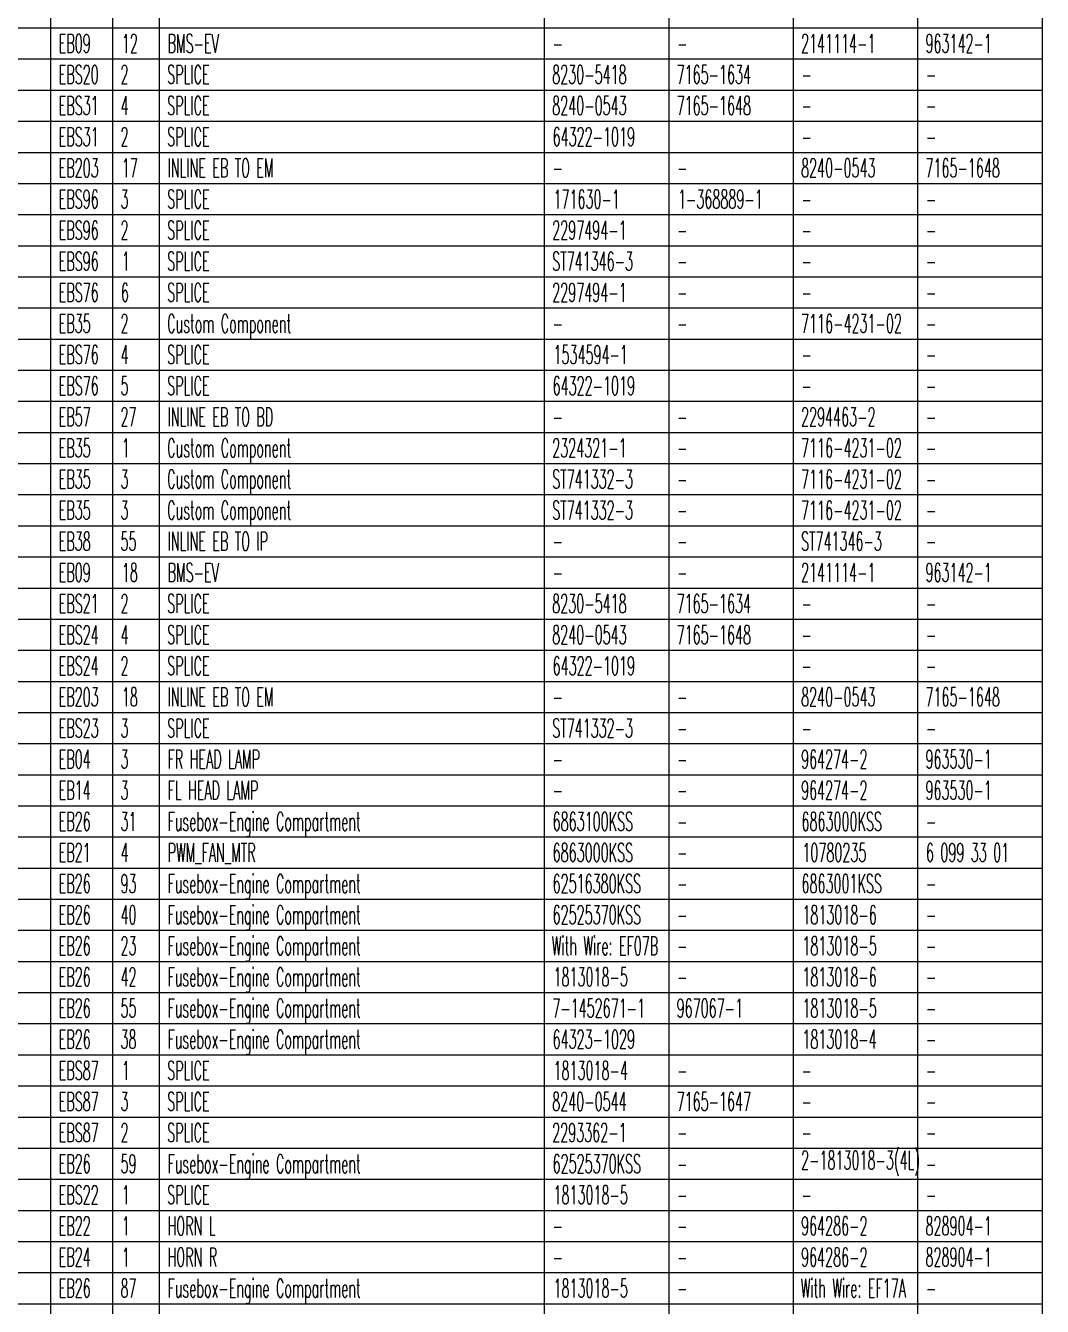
# Model space of a CAD drawing. Header units: inches. Extents: x 47316 to 59086, y 3141 to 11743.
# Drawn here: x 56353.2 to 56516.7, y 9877.5 to 10083.3 of the extents above; entities that cross this region are included whole.
import ezdxf

# ---------------------------------------------------------------- set-up
doc = ezdxf.new("R2010")
doc.units = ezdxf.units.IN
doc.header["$MEASUREMENT"] = 0
doc.styles.get("Standard").update_dxf_attribs({"font": ''})
doc.styles.get('Standard').set_extended_font_data('SimSun')

msp = doc.modelspace()

# ---------------------------------------------------------------- linework, layer by layer
at = {"color": 0, "linetype": 'Continuous', "lineweight": 15}
for p, q in [((56357.26, 9727.95), (56357.26, 10232.95)), ((56367.26, 9727.95), (56367.26, 10232.95)), ((56374.76, 9727.95), (56374.76, 10232.95)), ((56436.65, 9727.95), (56436.65, 10232.95)), ((56456.65, 9727.95), (56456.65, 10232.95)), ((56476.65, 9727.95), (56476.65, 10232.95)), ((56496.65, 9727.95), (56496.65, 10232.95)), ((56516.65, 9727.95), (56516.65, 10232.95)), ((56189.8, 10082.95), (56516.65, 10082.95)), ((56189.8, 10077.95), (56516.65, 10077.95)), ((56189.8, 10072.95), (56516.65, 10072.95)), ((56189.8, 10067.95), (56516.65, 10067.95)), ((56189.8, 10062.95), (56516.65, 10062.95)), ((56189.8, 10057.95), (56516.65, 10057.95)), ((56189.8, 10052.95), (56516.65, 10052.95)), ((56189.8, 10047.95), (56516.65, 10047.95)), ((56189.8, 10042.95), (56516.65, 10042.95)), ((56189.8, 10037.95), (56516.65, 10037.95)), ((56189.8, 10032.95), (56516.65, 10032.95)), ((56189.8, 10027.95), (56516.65, 10027.95)), ((56189.8, 10022.95), (56516.65, 10022.95)), ((56189.8, 10017.95), (56516.65, 10017.95)), ((56189.8, 10012.95), (56516.65, 10012.95)), ((56189.8, 10007.95), (56516.65, 10007.95)), ((56189.8, 10002.95), (56516.65, 10002.95)), ((56189.8, 9997.95), (56516.65, 9997.95)), ((56189.8, 9992.95), (56516.65, 9992.95)), ((56189.8, 9987.95), (56516.65, 9987.95)), ((56189.8, 9982.95), (56516.65, 9982.95)), ((56189.8, 9977.95), (56516.65, 9977.95)), ((56189.8, 9972.95), (56516.65, 9972.95)), ((56189.8, 9967.95), (56516.65, 9967.95)), ((56189.8, 9962.95), (56516.65, 9962.95)), ((56189.8, 9957.95), (56516.65, 9957.95)), ((56189.8, 9952.95), (56516.65, 9952.95)), ((56189.8, 9947.95), (56516.65, 9947.95)), ((56189.8, 9942.95), (56516.65, 9942.95)), ((56189.8, 9937.95), (56516.65, 9937.95)), ((56189.8, 9932.95), (56516.65, 9932.95)), ((56189.8, 9927.95), (56516.65, 9927.95)), ((56189.8, 9922.95), (56516.65, 9922.95)), ((56189.8, 9917.95), (56516.65, 9917.95)), ((56189.8, 9912.95), (56516.65, 9912.95)), ((56189.8, 9907.95), (56516.65, 9907.95)), ((56189.8, 9902.95), (56516.65, 9902.95)), ((56189.8, 9897.95), (56516.65, 9897.95)), ((56189.8, 9892.95), (56516.65, 9892.95)), ((56189.8, 9887.95), (56516.65, 9887.95)), ((56189.8, 9882.95), (56516.65, 9882.95)), ((56189.8, 9877.95), (56516.65, 9877.95))]:
    msp.add_line(p, q, dxfattribs=at)

# ---------------------------------------------------------------- texts
at = {"color": 7, "linetype": 'Continuous', "lineweight": 15, "char_height": 3, "attachment_point": 1}
for s, insert, width in [('\\Fromans.shx;\\W0.5000000000;\\T1.0000000000;\\o\\lEB09', (56358.55, 10081.95), 5.7143), ('\\Fromans.shx;\\W0.5000000000;\\T1.0000000000;\\o\\l12', (56368.69, 10081.95), 2.8571), ('\\Fromans.shx;\\W0.5000000000;\\T1.0000000000;\\o\\lBMS-EV', (56376.05, 10081.95), 9.1429), ('\\Fromans.shx;\\W0.5000000000;\\T1.0000000000;\\o\\l2141114-1', (56477.87, 10081.95), 13.2857), ('\\Fromans.shx;\\W0.5000000000;\\T1.0000000000;\\o\\l963142-1', (56497.87, 10081.95), 11.8571), ('\\Fromans.shx;\\W0.5000000000;\\T1.0000000000;\\o\\l-', (56437.94, 10081.95), 1.8571), ('\\Fromans.shx;\\W0.5000000000;\\T1.0000000000;\\o\\l-', (56457.94, 10081.95), 1.8571), ('\\Fromans.shx;\\W0.5000000000;\\T1.0000000000;\\o\\lEBS20', (56358.55, 10076.95), 7.1429), ('\\Fromans.shx;\\W0.5000000000;\\T1.0000000000;\\o\\l2', (56368.48, 10076.95), 1.4286), ('\\Fromans.shx;\\W0.5000000000;\\T1.0000000000;\\o\\lSPLICE', (56375.98, 10076.95), 7.5714), ('\\Fromans.shx;\\W0.5000000000;\\T1.0000000000;\\o\\l8230-5418', (56437.87, 10076.95), 13.2857), ('\\Fromans.shx;\\W0.5000000000;\\T1.0000000000;\\o\\l7165-1634', (56457.87, 10076.95), 13.2857), ('\\Fromans.shx;\\W0.5000000000;\\T1.0000000000;\\o\\l-', (56477.94, 10076.95), 1.8571), ('\\Fromans.shx;\\W0.5000000000;\\T1.0000000000;\\o\\l-', (56497.94, 10076.95), 1.8571), ('\\Fromans.shx;\\W0.5000000000;\\T1.0000000000;\\o\\lEBS31', (56358.55, 10071.95), 7.1429), ('\\Fromans.shx;\\W0.5000000000;\\T1.0000000000;\\o\\l4', (56368.48, 10071.95), 1.4286), ('\\Fromans.shx;\\W0.5000000000;\\T1.0000000000;\\o\\lSPLICE', (56375.98, 10071.95), 7.5714), ('\\Fromans.shx;\\W0.5000000000;\\T1.0000000000;\\o\\l8240-0543', (56437.87, 10071.95), 13.2857), ('\\Fromans.shx;\\W0.5000000000;\\T1.0000000000;\\o\\l7165-1648', (56457.87, 10071.95), 13.2857), ('\\Fromans.shx;\\W0.5000000000;\\T1.0000000000;\\o\\l-', (56477.94, 10071.95), 1.8571), ('\\Fromans.shx;\\W0.5000000000;\\T1.0000000000;\\o\\l-', (56497.94, 10071.95), 1.8571), ('\\Fromans.shx;\\W0.5000000000;\\T1.0000000000;\\o\\lEBS31', (56358.55, 10066.95), 7.1429), ('\\Fromans.shx;\\W0.5000000000;\\T1.0000000000;\\o\\l2', (56368.48, 10066.95), 1.4286), ('\\Fromans.shx;\\W0.5000000000;\\T1.0000000000;\\o\\lSPLICE', (56375.98, 10066.95), 7.5714), ('\\Fromans.shx;\\W0.5000000000;\\T1.0000000000;\\o\\l64322-1019', (56437.94, 10066.95), 14.7143), ('\\Fromans.shx;\\W0.5000000000;\\T1.0000000000;\\o\\l-', (56477.94, 10066.95), 1.8571), ('\\Fromans.shx;\\W0.5000000000;\\T1.0000000000;\\o\\l-', (56497.94, 10066.95), 1.8571), ('\\Fromans.shx;\\W0.5000000000;\\T1.0000000000;\\o\\lEB203', (56358.55, 10061.95), 7.1429), ('\\Fromans.shx;\\W0.5000000000;\\T1.0000000000;\\o\\l17', (56368.69, 10061.95), 2.8571), ('\\Fromans.shx;\\W0.5000000000;\\T1.0000000000;\\o\\lINLINE EB TO EM', (56376.05, 10061.95), 20), ('\\Fromans.shx;\\W0.5000000000;\\T1.0000000000;\\o\\l8240-0543', (56477.87, 10061.95), 13.2857), ('\\Fromans.shx;\\W0.5000000000;\\T1.0000000000;\\o\\l7165-1648', (56497.87, 10061.95), 13.2857), ('\\Fromans.shx;\\W0.5000000000;\\T1.0000000000;\\o\\l-', (56437.94, 10061.95), 1.8571), ('\\Fromans.shx;\\W0.5000000000;\\T1.0000000000;\\o\\l-', (56457.94, 10061.95), 1.8571), ('\\Fromans.shx;\\W0.5000000000;\\T1.0000000000;\\o\\lEBS96', (56358.55, 10056.95), 7.1429), ('\\Fromans.shx;\\W0.5000000000;\\T1.0000000000;\\o\\l3', (56368.48, 10056.95), 1.4286), ('\\Fromans.shx;\\W0.5000000000;\\T1.0000000000;\\o\\lSPLICE', (56375.98, 10056.95), 7.5714), ('\\Fromans.shx;\\W0.5000000000;\\T1.0000000000;\\o\\l171630-1', (56438.08, 10056.95), 11.8571), ('\\Fromans.shx;\\W0.5000000000;\\T1.0000000000;\\o\\l1-368889-1', (56458.08, 10056.95), 15.1429), ('\\Fromans.shx;\\W0.5000000000;\\T1.0000000000;\\o\\l-', (56477.94, 10056.95), 1.8571), ('\\Fromans.shx;\\W0.5000000000;\\T1.0000000000;\\o\\l-', (56497.94, 10056.95), 1.8571), ('\\Fromans.shx;\\W0.5000000000;\\T1.0000000000;\\o\\lEBS96', (56358.55, 10051.95), 7.1429), ('\\Fromans.shx;\\W0.5000000000;\\T1.0000000000;\\o\\l2', (56368.48, 10051.95), 1.4286), ('\\Fromans.shx;\\W0.5000000000;\\T1.0000000000;\\o\\lSPLICE', (56375.98, 10051.95), 7.5714), ('\\Fromans.shx;\\W0.5000000000;\\T1.0000000000;\\o\\l2297494-1', (56437.87, 10051.95), 13.2857), ('\\Fromans.shx;\\W0.5000000000;\\T1.0000000000;\\o\\l-', (56457.94, 10051.95), 1.8571), ('\\Fromans.shx;\\W0.5000000000;\\T1.0000000000;\\o\\l-', (56477.94, 10051.95), 1.8571), ('\\Fromans.shx;\\W0.5000000000;\\T1.0000000000;\\o\\l-', (56497.94, 10051.95), 1.8571), ('\\Fromans.shx;\\W0.5000000000;\\T1.0000000000;\\o\\lEBS96', (56358.55, 10046.95), 7.1429), ('\\Fromans.shx;\\W0.5000000000;\\T1.0000000000;\\o\\l1', (56368.69, 10046.95), 1.4286), ('\\Fromans.shx;\\W0.5000000000;\\T1.0000000000;\\o\\lSPLICE', (56375.98, 10046.95), 7.5714), ('\\Fromans.shx;\\W0.5000000000;\\T1.0000000000;\\o\\lST741346-3', (56437.87, 10046.95), 14.4286), ('\\Fromans.shx;\\W0.5000000000;\\T1.0000000000;\\o\\l-', (56457.94, 10046.95), 1.8571), ('\\Fromans.shx;\\W0.5000000000;\\T1.0000000000;\\o\\l-', (56477.94, 10046.95), 1.8571), ('\\Fromans.shx;\\W0.5000000000;\\T1.0000000000;\\o\\l-', (56497.94, 10046.95), 1.8571), ('\\Fromans.shx;\\W0.5000000000;\\T1.0000000000;\\o\\lEBS76', (56358.55, 10041.95), 7.1429), ('\\Fromans.shx;\\W0.5000000000;\\T1.0000000000;\\o\\l6', (56368.55, 10041.95), 1.4286), ('\\Fromans.shx;\\W0.5000000000;\\T1.0000000000;\\o\\lSPLICE', (56375.98, 10041.95), 7.5714), ('\\Fromans.shx;\\W0.5000000000;\\T1.0000000000;\\o\\l2297494-1', (56437.87, 10041.95), 13.2857), ('\\Fromans.shx;\\W0.5000000000;\\T1.0000000000;\\o\\l-', (56457.94, 10041.95), 1.8571), ('\\Fromans.shx;\\W0.5000000000;\\T1.0000000000;\\o\\l-', (56477.94, 10041.95), 1.8571), ('\\Fromans.shx;\\W0.5000000000;\\T1.0000000000;\\o\\l-', (56497.94, 10041.95), 1.8571), ('\\Fromans.shx;\\W0.5000000000;\\T1.0000000000;\\o\\lEB35', (56358.55, 10036.95), 5.7143), ('\\Fromans.shx;\\W0.5000000000;\\T1.0000000000;\\o\\l2', (56368.48, 10036.95), 1.4286), ('\\Fromans.shx;\\W0.5000000000;\\T1.0000000000;\\o\\lCustom Component', (56375.98, 10036.95), 22.5), ('\\Fromans.shx;\\W0.5000000000;\\T1.0000000000;\\o\\l7116-4231-02', (56477.87, 10036.95), 18), ('\\Fromans.shx;\\W0.5000000000;\\T1.0000000000;\\o\\l-', (56437.94, 10036.95), 1.8571), ('\\Fromans.shx;\\W0.5000000000;\\T1.0000000000;\\o\\l-', (56457.94, 10036.95), 1.8571), ('\\Fromans.shx;\\W0.5000000000;\\T1.0000000000;\\o\\l-', (56497.94, 10036.95), 1.8571), ('\\Fromans.shx;\\W0.5000000000;\\T1.0000000000;\\o\\lEBS76', (56358.55, 10031.95), 7.1429), ('\\Fromans.shx;\\W0.5000000000;\\T1.0000000000;\\o\\l4', (56368.48, 10031.95), 1.4286), ('\\Fromans.shx;\\W0.5000000000;\\T1.0000000000;\\o\\lSPLICE', (56375.98, 10031.95), 7.5714), ('\\Fromans.shx;\\W0.5000000000;\\T1.0000000000;\\o\\l1534594-1', (56438.08, 10031.95), 13.2857), ('\\Fromans.shx;\\W0.5000000000;\\T1.0000000000;\\o\\l-', (56477.94, 10031.95), 1.8571), ('\\Fromans.shx;\\W0.5000000000;\\T1.0000000000;\\o\\l-', (56497.94, 10031.95), 1.8571), ('\\Fromans.shx;\\W0.5000000000;\\T1.0000000000;\\o\\lEBS76', (56358.55, 10026.95), 7.1429), ('\\Fromans.shx;\\W0.5000000000;\\T1.0000000000;\\o\\l5', (56368.48, 10026.95), 1.4286), ('\\Fromans.shx;\\W0.5000000000;\\T1.0000000000;\\o\\lSPLICE', (56375.98, 10026.95), 7.5714), ('\\Fromans.shx;\\W0.5000000000;\\T1.0000000000;\\o\\l64322-1019', (56437.94, 10026.95), 14.7143), ('\\Fromans.shx;\\W0.5000000000;\\T1.0000000000;\\o\\l-', (56477.94, 10026.95), 1.8571), ('\\Fromans.shx;\\W0.5000000000;\\T1.0000000000;\\o\\l-', (56497.94, 10026.95), 1.8571), ('\\Fromans.shx;\\W0.5000000000;\\T1.0000000000;\\o\\lEB57', (56358.55, 10021.95), 5.7143), ('\\Fromans.shx;\\W0.5000000000;\\T1.0000000000;\\o\\l27', (56368.48, 10021.95), 2.8571), ('\\Fromans.shx;\\W0.5000000000;\\T1.0000000000;\\o\\lINLINE EB TO BD', (56376.05, 10021.95), 19.9286), ('\\Fromans.shx;\\W0.5000000000;\\T1.0000000000;\\o\\l2294463-2', (56477.87, 10021.95), 13.2857), ('\\Fromans.shx;\\W0.5000000000;\\T1.0000000000;\\o\\l-', (56437.94, 10021.95), 1.8571), ('\\Fromans.shx;\\W0.5000000000;\\T1.0000000000;\\o\\l-', (56457.94, 10021.95), 1.8571), ('\\Fromans.shx;\\W0.5000000000;\\T1.0000000000;\\o\\l-', (56497.94, 10021.95), 1.8571), ('\\Fromans.shx;\\W0.5000000000;\\T1.0000000000;\\o\\lEB35', (56358.55, 10016.95), 5.7143), ('\\Fromans.shx;\\W0.5000000000;\\T1.0000000000;\\o\\l1', (56368.69, 10016.95), 1.4286), ('\\Fromans.shx;\\W0.5000000000;\\T1.0000000000;\\o\\lCustom Component', (56375.98, 10016.95), 22.5), ('\\Fromans.shx;\\W0.5000000000;\\T1.0000000000;\\o\\l2324321-1', (56437.87, 10016.95), 13.2857), ('\\Fromans.shx;\\W0.5000000000;\\T1.0000000000;\\o\\l7116-4231-02', (56477.87, 10016.95), 18), ('\\Fromans.shx;\\W0.5000000000;\\T1.0000000000;\\o\\l-', (56457.94, 10016.95), 1.8571), ('\\Fromans.shx;\\W0.5000000000;\\T1.0000000000;\\o\\l-', (56497.94, 10016.95), 1.8571), ('\\Fromans.shx;\\W0.5000000000;\\T1.0000000000;\\o\\lEB35', (56358.55, 10011.95), 5.7143), ('\\Fromans.shx;\\W0.5000000000;\\T1.0000000000;\\o\\l3', (56368.48, 10011.95), 1.4286), ('\\Fromans.shx;\\W0.5000000000;\\T1.0000000000;\\o\\lCustom Component', (56375.98, 10011.95), 22.5), ('\\Fromans.shx;\\W0.5000000000;\\T1.0000000000;\\o\\lST741332-3', (56437.87, 10011.95), 14.4286), ('\\Fromans.shx;\\W0.5000000000;\\T1.0000000000;\\o\\l7116-4231-02', (56477.87, 10011.95), 18), ('\\Fromans.shx;\\W0.5000000000;\\T1.0000000000;\\o\\l-', (56457.94, 10011.95), 1.8571), ('\\Fromans.shx;\\W0.5000000000;\\T1.0000000000;\\o\\l-', (56497.94, 10011.95), 1.8571), ('\\Fromans.shx;\\W0.5000000000;\\T1.0000000000;\\o\\lEB35', (56358.55, 10006.95), 5.7143), ('\\Fromans.shx;\\W0.5000000000;\\T1.0000000000;\\o\\l3', (56368.48, 10006.95), 1.4286), ('\\Fromans.shx;\\W0.5000000000;\\T1.0000000000;\\o\\lCustom Component', (56375.98, 10006.95), 22.5), ('\\Fromans.shx;\\W0.5000000000;\\T1.0000000000;\\o\\lST741332-3', (56437.87, 10006.95), 14.4286), ('\\Fromans.shx;\\W0.5000000000;\\T1.0000000000;\\o\\l7116-4231-02', (56477.87, 10006.95), 18), ('\\Fromans.shx;\\W0.5000000000;\\T1.0000000000;\\o\\l-', (56457.94, 10006.95), 1.8571), ('\\Fromans.shx;\\W0.5000000000;\\T1.0000000000;\\o\\l-', (56497.94, 10006.95), 1.8571), ('\\Fromans.shx;\\W0.5000000000;\\T1.0000000000;\\o\\lEB38', (56358.55, 10001.95), 5.7143), ('\\Fromans.shx;\\W0.5000000000;\\T1.0000000000;\\o\\l55', (56368.48, 10001.95), 2.8571), ('\\Fromans.shx;\\W0.5000000000;\\T1.0000000000;\\o\\lINLINE EB TO IP', (56376.05, 10001.95), 19), ('\\Fromans.shx;\\W0.5000000000;\\T1.0000000000;\\o\\lST741346-3', (56477.87, 10001.95), 14.4286), ('\\Fromans.shx;\\W0.5000000000;\\T1.0000000000;\\o\\l-', (56437.94, 10001.95), 1.8571), ('\\Fromans.shx;\\W0.5000000000;\\T1.0000000000;\\o\\l-', (56457.94, 10001.95), 1.8571), ('\\Fromans.shx;\\W0.5000000000;\\T1.0000000000;\\o\\l-', (56497.94, 10001.95), 1.8571), ('\\Fromans.shx;\\W0.5000000000;\\T1.0000000000;\\o\\lEB09', (56358.55, 9996.95), 5.7143), ('\\Fromans.shx;\\W0.5000000000;\\T1.0000000000;\\o\\l18', (56368.69, 9996.95), 2.8571), ('\\Fromans.shx;\\W0.5000000000;\\T1.0000000000;\\o\\lBMS-EV', (56376.05, 9996.95), 9.1429), ('\\Fromans.shx;\\W0.5000000000;\\T1.0000000000;\\o\\l-', (56437.94, 9996.95), 1.8571), ('\\Fromans.shx;\\W0.5000000000;\\T1.0000000000;\\o\\l-', (56457.94, 9996.95), 1.8571), ('\\Fromans.shx;\\W0.5000000000;\\T1.0000000000;\\o\\l2141114-1', (56477.87, 9996.95), 13.2857), ('\\Fromans.shx;\\W0.5000000000;\\T1.0000000000;\\o\\l963142-1', (56497.87, 9996.95), 11.8571), ('\\Fromans.shx;\\W0.5000000000;\\T1.0000000000;\\o\\lEBS21', (56358.55, 9991.95), 7.1429), ('\\Fromans.shx;\\W0.5000000000;\\T1.0000000000;\\o\\l2', (56368.48, 9991.95), 1.4286), ('\\Fromans.shx;\\W0.5000000000;\\T1.0000000000;\\o\\lSPLICE', (56375.98, 9991.95), 7.5714), ('\\Fromans.shx;\\W0.5000000000;\\T1.0000000000;\\o\\l8230-5418', (56437.87, 9991.95), 13.2857), ('\\Fromans.shx;\\W0.5000000000;\\T1.0000000000;\\o\\l7165-1634', (56457.87, 9991.95), 13.2857), ('\\Fromans.shx;\\W0.5000000000;\\T1.0000000000;\\o\\l-', (56477.94, 9991.95), 1.8571), ('\\Fromans.shx;\\W0.5000000000;\\T1.0000000000;\\o\\l-', (56497.94, 9991.95), 1.8571), ('\\Fromans.shx;\\W0.5000000000;\\T1.0000000000;\\o\\lEBS24', (56358.55, 9986.95), 7.1429), ('\\Fromans.shx;\\W0.5000000000;\\T1.0000000000;\\o\\l4', (56368.48, 9986.95), 1.4286), ('\\Fromans.shx;\\W0.5000000000;\\T1.0000000000;\\o\\lSPLICE', (56375.98, 9986.95), 7.5714), ('\\Fromans.shx;\\W0.5000000000;\\T1.0000000000;\\o\\l8240-0543', (56437.87, 9986.95), 13.2857), ('\\Fromans.shx;\\W0.5000000000;\\T1.0000000000;\\o\\l7165-1648', (56457.87, 9986.95), 13.2857), ('\\Fromans.shx;\\W0.5000000000;\\T1.0000000000;\\o\\l-', (56477.94, 9986.95), 1.8571), ('\\Fromans.shx;\\W0.5000000000;\\T1.0000000000;\\o\\l-', (56497.94, 9986.95), 1.8571), ('\\Fromans.shx;\\W0.5000000000;\\T1.0000000000;\\o\\lEBS24', (56358.55, 9981.95), 7.1429), ('\\Fromans.shx;\\W0.5000000000;\\T1.0000000000;\\o\\l2', (56368.48, 9981.95), 1.4286), ('\\Fromans.shx;\\W0.5000000000;\\T1.0000000000;\\o\\lSPLICE', (56375.98, 9981.95), 7.5714), ('\\Fromans.shx;\\W0.5000000000;\\T1.0000000000;\\o\\l64322-1019', (56437.94, 9981.95), 14.7143), ('\\Fromans.shx;\\W0.5000000000;\\T1.0000000000;\\o\\l-', (56477.94, 9981.95), 1.8571), ('\\Fromans.shx;\\W0.5000000000;\\T1.0000000000;\\o\\l-', (56497.94, 9981.95), 1.8571), ('\\Fromans.shx;\\W0.5000000000;\\T1.0000000000;\\o\\lEB203', (56358.55, 9976.95), 7.1429), ('\\Fromans.shx;\\W0.5000000000;\\T1.0000000000;\\o\\l18', (56368.69, 9976.95), 2.8571), ('\\Fromans.shx;\\W0.5000000000;\\T1.0000000000;\\o\\lINLINE EB TO EM', (56376.05, 9976.95), 20), ('\\Fromans.shx;\\W0.5000000000;\\T1.0000000000;\\o\\l8240-0543', (56477.87, 9976.95), 13.2857), ('\\Fromans.shx;\\W0.5000000000;\\T1.0000000000;\\o\\l7165-1648', (56497.87, 9976.95), 13.2857), ('\\Fromans.shx;\\W0.5000000000;\\T1.0000000000;\\o\\l-', (56437.94, 9976.95), 1.8571), ('\\Fromans.shx;\\W0.5000000000;\\T1.0000000000;\\o\\l-', (56457.94, 9976.95), 1.8571), ('\\Fromans.shx;\\W0.5000000000;\\T1.0000000000;\\o\\lEBS23', (56358.55, 9971.95), 7.1429), ('\\Fromans.shx;\\W0.5000000000;\\T1.0000000000;\\o\\l3', (56368.48, 9971.95), 1.4286), ('\\Fromans.shx;\\W0.5000000000;\\T1.0000000000;\\o\\lSPLICE', (56375.98, 9971.95), 7.5714), ('\\Fromans.shx;\\W0.5000000000;\\T1.0000000000;\\o\\lST741332-3', (56437.87, 9971.95), 14.4286), ('\\Fromans.shx;\\W0.5000000000;\\T1.0000000000;\\o\\l-', (56457.94, 9971.95), 1.8571), ('\\Fromans.shx;\\W0.5000000000;\\T1.0000000000;\\o\\l-', (56477.94, 9971.95), 1.8571), ('\\Fromans.shx;\\W0.5000000000;\\T1.0000000000;\\o\\l-', (56497.94, 9971.95), 1.8571), ('\\Fromans.shx;\\W0.5000000000;\\T1.0000000000;\\o\\lEB04', (56358.55, 9966.95), 5.7143), ('\\Fromans.shx;\\W0.5000000000;\\T1.0000000000;\\o\\l3', (56368.48, 9966.95), 1.4286), ('\\Fromans.shx;\\W0.5000000000;\\T1.0000000000;\\o\\lFR HEAD LAMP', (56376.05, 9966.95), 17.2143), ('\\Fromans.shx;\\W0.5000000000;\\T1.0000000000;\\o\\l964274-2', (56477.87, 9966.95), 11.8571), ('\\Fromans.shx;\\W0.5000000000;\\T1.0000000000;\\o\\l963530-1', (56497.87, 9966.95), 11.8571), ('\\Fromans.shx;\\W0.5000000000;\\T1.0000000000;\\o\\l-', (56437.94, 9966.95), 1.8571), ('\\Fromans.shx;\\W0.5000000000;\\T1.0000000000;\\o\\l-', (56457.94, 9966.95), 1.8571), ('\\Fromans.shx;\\W0.5000000000;\\T1.0000000000;\\o\\lEB14', (56358.55, 9961.95), 5.7143), ('\\Fromans.shx;\\W0.5000000000;\\T1.0000000000;\\o\\l3', (56368.48, 9961.95), 1.4286), ('\\Fromans.shx;\\W0.5000000000;\\T1.0000000000;\\o\\lFL HEAD LAMP', (56376.05, 9961.95), 16.9286), ('\\Fromans.shx;\\W0.5000000000;\\T1.0000000000;\\o\\l-', (56437.94, 9961.95), 1.8571), ('\\Fromans.shx;\\W0.5000000000;\\T1.0000000000;\\o\\l-', (56457.94, 9961.95), 1.8571), ('\\Fromans.shx;\\W0.5000000000;\\T1.0000000000;\\o\\l964274-2', (56477.87, 9961.95), 11.8571), ('\\Fromans.shx;\\W0.5000000000;\\T1.0000000000;\\o\\l963530-1', (56497.87, 9961.95), 11.8571), ('\\Fromans.shx;\\W0.5000000000;\\T1.0000000000;\\o\\lEB26', (56358.55, 9956.95), 5.7143), ('\\Fromans.shx;\\W0.5000000000;\\T1.0000000000;\\o\\l31', (56368.48, 9956.95), 2.8571), ('\\Fromans.shx;\\W0.5000000000;\\T1.0000000000;\\o\\lFusebox-Engine Compartment', (56376.05, 9956.95), 34.8571), ('\\Fromans.shx;\\W0.5000000000;\\T1.0000000000;\\o\\l6863100KSS', (56437.94, 9956.95), 14.3571), ('\\Fromans.shx;\\W0.5000000000;\\T1.0000000000;\\o\\l6863000KSS', (56477.94, 9956.95), 14.3571), ('\\Fromans.shx;\\W0.5000000000;\\T1.0000000000;\\o\\l-', (56457.94, 9956.95), 1.8571), ('\\Fromans.shx;\\W0.5000000000;\\T1.0000000000;\\o\\l-', (56497.94, 9956.95), 1.8571), ('\\Fromans.shx;\\W0.5000000000;\\T1.0000000000;\\o\\lEB21', (56358.55, 9951.95), 5.7143), ('\\Fromans.shx;\\W0.5000000000;\\T1.0000000000;\\o\\l4', (56368.48, 9951.95), 1.4286), ('\\Fromans.shx;\\W0.5000000000;\\T1.0000000000;\\o\\lPWM_FAN_MTR', (56376.05, 9951.95), 16.8571), ('\\Fromans.shx;\\W0.5000000000;\\T1.0000000000;\\o\\l6863000KSS', (56437.94, 9951.95), 14.3571), ('\\Fromans.shx;\\W0.5000000000;\\T1.0000000000;\\o\\l10780235', (56478.08, 9951.95), 11.4286), ('\\Fromans.shx;\\W0.5000000000;\\T1.0000000000;\\o\\l6 099 33 01', (56497.94, 9951.95), 15.9286), ('\\Fromans.shx;\\W0.5000000000;\\T1.0000000000;\\o\\l-', (56457.94, 9951.95), 1.8571), ('\\Fromans.shx;\\W0.5000000000;\\T1.0000000000;\\o\\lEB26', (56358.55, 9946.95), 5.7143), ('\\Fromans.shx;\\W0.5000000000;\\T1.0000000000;\\o\\l93', (56368.48, 9946.95), 2.8571), ('\\Fromans.shx;\\W0.5000000000;\\T1.0000000000;\\o\\lFusebox-Engine Compartment', (56376.05, 9946.95), 34.8571), ('\\Fromans.shx;\\W0.5000000000;\\T1.0000000000;\\o\\l62516380KSS', (56437.94, 9946.95), 15.7857), ('\\Fromans.shx;\\W0.5000000000;\\T1.0000000000;\\o\\l6863001KSS', (56477.94, 9946.95), 14.3571), ('\\Fromans.shx;\\W0.5000000000;\\T1.0000000000;\\o\\l-', (56457.94, 9946.95), 1.8571), ('\\Fromans.shx;\\W0.5000000000;\\T1.0000000000;\\o\\l-', (56497.94, 9946.95), 1.8571), ('\\Fromans.shx;\\W0.5000000000;\\T1.0000000000;\\o\\lEB26', (56358.55, 9941.95), 5.7143), ('\\Fromans.shx;\\W0.5000000000;\\T1.0000000000;\\o\\l40', (56368.48, 9941.95), 2.8571), ('\\Fromans.shx;\\W0.5000000000;\\T1.0000000000;\\o\\lFusebox-Engine Compartment', (56376.05, 9941.95), 34.8571), ('\\Fromans.shx;\\W0.5000000000;\\T1.0000000000;\\o\\l62525370KSS', (56437.94, 9941.95), 15.7857), ('\\Fromans.shx;\\W0.5000000000;\\T1.0000000000;\\o\\l1813018-6', (56478.08, 9941.95), 13.2857), ('\\Fromans.shx;\\W0.5000000000;\\T1.0000000000;\\o\\l-', (56457.94, 9941.95), 1.8571), ('\\Fromans.shx;\\W0.5000000000;\\T1.0000000000;\\o\\l-', (56497.94, 9941.95), 1.8571), ('\\Fromans.shx;\\W0.5000000000;\\T1.0000000000;\\o\\lEB26', (56358.55, 9936.95), 5.7143), ('\\Fromans.shx;\\W0.5000000000;\\T1.0000000000;\\o\\l23', (56368.48, 9936.95), 2.8571), ('\\Fromans.shx;\\W0.5000000000;\\T1.0000000000;\\o\\lFusebox-Engine Compartment', (56376.05, 9936.95), 34.8571), ('\\Fromans.shx;\\W0.5000000000;\\T1.0000000000;\\o\\lWith Wire: EF07B', (56437.8, 9936.95), 19.7143), ('\\Fromans.shx;\\W0.5000000000;\\T1.0000000000;\\o\\l1813018-5', (56478.08, 9936.95), 13.2857), ('\\Fromans.shx;\\W0.5000000000;\\T1.0000000000;\\o\\l-', (56457.94, 9936.95), 1.8571), ('\\Fromans.shx;\\W0.5000000000;\\T1.0000000000;\\o\\l-', (56497.94, 9936.95), 1.8571), ('\\Fromans.shx;\\W0.5000000000;\\T1.0000000000;\\o\\lEB26', (56358.55, 9931.95), 5.7143), ('\\Fromans.shx;\\W0.5000000000;\\T1.0000000000;\\o\\l42', (56368.48, 9931.95), 2.8571), ('\\Fromans.shx;\\W0.5000000000;\\T1.0000000000;\\o\\lFusebox-Engine Compartment', (56376.05, 9931.95), 34.8571), ('\\Fromans.shx;\\W0.5000000000;\\T1.0000000000;\\o\\l1813018-5', (56438.08, 9931.95), 13.2857), ('\\Fromans.shx;\\W0.5000000000;\\T1.0000000000;\\o\\l1813018-6', (56478.08, 9931.95), 13.2857), ('\\Fromans.shx;\\W0.5000000000;\\T1.0000000000;\\o\\l-', (56457.94, 9931.95), 1.8571), ('\\Fromans.shx;\\W0.5000000000;\\T1.0000000000;\\o\\l-', (56497.94, 9931.95), 1.8571), ('\\Fromans.shx;\\W0.5000000000;\\T1.0000000000;\\o\\lEB26', (56358.55, 9926.95), 5.7143), ('\\Fromans.shx;\\W0.5000000000;\\T1.0000000000;\\o\\l55', (56368.48, 9926.95), 2.8571), ('\\Fromans.shx;\\W0.5000000000;\\T1.0000000000;\\o\\lFusebox-Engine Compartment', (56376.05, 9926.95), 34.8571), ('\\Fromans.shx;\\W0.5000000000;\\T1.0000000000;\\o\\l7-1452671-1', (56437.87, 9926.95), 16.5714), ('\\Fromans.shx;\\W0.5000000000;\\T1.0000000000;\\o\\l967067-1', (56457.87, 9926.95), 11.8571), ('\\Fromans.shx;\\W0.5000000000;\\T1.0000000000;\\o\\l1813018-5', (56478.08, 9926.95), 13.2857), ('\\Fromans.shx;\\W0.5000000000;\\T1.0000000000;\\o\\l-', (56497.94, 9926.95), 1.8571), ('\\Fromans.shx;\\W0.5000000000;\\T1.0000000000;\\o\\lEB26', (56358.55, 9921.95), 5.7143), ('\\Fromans.shx;\\W0.5000000000;\\T1.0000000000;\\o\\l38', (56368.48, 9921.95), 2.8571), ('\\Fromans.shx;\\W0.5000000000;\\T1.0000000000;\\o\\lFusebox-Engine Compartment', (56376.05, 9921.95), 34.8571), ('\\Fromans.shx;\\W0.5000000000;\\T1.0000000000;\\o\\l64323-1029', (56437.94, 9921.95), 14.7143), ('\\Fromans.shx;\\W0.5000000000;\\T1.0000000000;\\o\\l1813018-4', (56478.08, 9921.95), 13.2857), ('\\Fromans.shx;\\W0.5000000000;\\T1.0000000000;\\o\\l-', (56497.94, 9921.95), 1.8571), ('\\Fromans.shx;\\W0.5000000000;\\T1.0000000000;\\o\\lEBS87', (56358.55, 9916.95), 7.1429), ('\\Fromans.shx;\\W0.5000000000;\\T1.0000000000;\\o\\l1', (56368.69, 9916.95), 1.4286), ('\\Fromans.shx;\\W0.5000000000;\\T1.0000000000;\\o\\lSPLICE', (56375.98, 9916.95), 7.5714), ('\\Fromans.shx;\\W0.5000000000;\\T1.0000000000;\\o\\l1813018-4', (56438.08, 9916.95), 13.2857), ('\\Fromans.shx;\\W0.5000000000;\\T1.0000000000;\\o\\l-', (56457.94, 9916.95), 1.8571), ('\\Fromans.shx;\\W0.5000000000;\\T1.0000000000;\\o\\l-', (56477.94, 9916.95), 1.8571), ('\\Fromans.shx;\\W0.5000000000;\\T1.0000000000;\\o\\l-', (56497.94, 9916.95), 1.8571), ('\\Fromans.shx;\\W0.5000000000;\\T1.0000000000;\\o\\lEBS87', (56358.55, 9911.95), 7.1429), ('\\Fromans.shx;\\W0.5000000000;\\T1.0000000000;\\o\\l3', (56368.48, 9911.95), 1.4286), ('\\Fromans.shx;\\W0.5000000000;\\T1.0000000000;\\o\\lSPLICE', (56375.98, 9911.95), 7.5714), ('\\Fromans.shx;\\W0.5000000000;\\T1.0000000000;\\o\\l8240-0544', (56437.87, 9911.95), 13.2857), ('\\Fromans.shx;\\W0.5000000000;\\T1.0000000000;\\o\\l7165-1647', (56457.87, 9911.95), 13.2857), ('\\Fromans.shx;\\W0.5000000000;\\T1.0000000000;\\o\\l-', (56477.94, 9911.95), 1.8571), ('\\Fromans.shx;\\W0.5000000000;\\T1.0000000000;\\o\\l-', (56497.94, 9911.95), 1.8571), ('\\Fromans.shx;\\W0.5000000000;\\T1.0000000000;\\o\\lEBS87', (56358.55, 9906.95), 7.1429), ('\\Fromans.shx;\\W0.5000000000;\\T1.0000000000;\\o\\l2', (56368.48, 9906.95), 1.4286), ('\\Fromans.shx;\\W0.5000000000;\\T1.0000000000;\\o\\lSPLICE', (56375.98, 9906.95), 7.5714), ('\\Fromans.shx;\\W0.5000000000;\\T1.0000000000;\\o\\l2293362-1', (56437.87, 9906.95), 13.2857), ('\\Fromans.shx;\\W0.5000000000;\\T1.0000000000;\\o\\l-', (56457.94, 9906.95), 1.8571), ('\\Fromans.shx;\\W0.5000000000;\\T1.0000000000;\\o\\l-', (56477.94, 9906.95), 1.8571), ('\\Fromans.shx;\\W0.5000000000;\\T1.0000000000;\\o\\l-', (56497.94, 9906.95), 1.8571), ('\\Fromans.shx;\\W0.5000000000;\\T1.0000000000;\\o\\l2-1813018-3(4L)', (56477.87, 9902.52), 21.2143), ('\\Fromans.shx;\\W0.5000000000;\\T1.0000000000;\\o\\lEB26', (56358.55, 9901.95), 5.7143), ('\\Fromans.shx;\\W0.5000000000;\\T1.0000000000;\\o\\l59', (56368.48, 9901.95), 2.8571), ('\\Fromans.shx;\\W0.5000000000;\\T1.0000000000;\\o\\lFusebox-Engine Compartment', (56376.05, 9901.95), 34.8571), ('\\Fromans.shx;\\W0.5000000000;\\T1.0000000000;\\o\\l62525370KSS', (56437.94, 9901.95), 15.7857), ('\\Fromans.shx;\\W0.5000000000;\\T1.0000000000;\\o\\l-', (56457.94, 9901.95), 1.8571), ('\\Fromans.shx;\\W0.5000000000;\\T1.0000000000;\\o\\l-', (56497.94, 9901.95), 1.8571), ('\\Fromans.shx;\\W0.5000000000;\\T1.0000000000;\\o\\lEBS22', (56358.55, 9896.95), 7.1429), ('\\Fromans.shx;\\W0.5000000000;\\T1.0000000000;\\o\\l1', (56368.69, 9896.95), 1.4286), ('\\Fromans.shx;\\W0.5000000000;\\T1.0000000000;\\o\\lSPLICE', (56375.98, 9896.95), 7.5714), ('\\Fromans.shx;\\W0.5000000000;\\T1.0000000000;\\o\\l1813018-5', (56438.08, 9896.95), 13.2857), ('\\Fromans.shx;\\W0.5000000000;\\T1.0000000000;\\o\\l-', (56457.94, 9896.95), 1.8571), ('\\Fromans.shx;\\W0.5000000000;\\T1.0000000000;\\o\\l-', (56477.94, 9896.95), 1.8571), ('\\Fromans.shx;\\W0.5000000000;\\T1.0000000000;\\o\\l-', (56497.94, 9896.95), 1.8571), ('\\Fromans.shx;\\W0.5000000000;\\T1.0000000000;\\o\\lEB22', (56358.55, 9891.95), 5.7143), ('\\Fromans.shx;\\W0.5000000000;\\T1.0000000000;\\o\\l1', (56368.69, 9891.95), 1.4286), ('\\Fromans.shx;\\W0.5000000000;\\T1.0000000000;\\o\\lHORN L', (56376.05, 9891.95), 8.9286), ('\\Fromans.shx;\\W0.5000000000;\\T1.0000000000;\\o\\l-', (56437.94, 9891.95), 1.8571), ('\\Fromans.shx;\\W0.5000000000;\\T1.0000000000;\\o\\l-', (56457.94, 9891.95), 1.8571), ('\\Fromans.shx;\\W0.5000000000;\\T1.0000000000;\\o\\l964286-2', (56477.87, 9891.95), 11.8571), ('\\Fromans.shx;\\W0.5000000000;\\T1.0000000000;\\o\\l828904-1', (56497.87, 9891.95), 11.8571), ('\\Fromans.shx;\\W0.5000000000;\\T1.0000000000;\\o\\lEB24', (56358.55, 9886.95), 5.7143), ('\\Fromans.shx;\\W0.5000000000;\\T1.0000000000;\\o\\l1', (56368.69, 9886.95), 1.4286), ('\\Fromans.shx;\\W0.5000000000;\\T1.0000000000;\\o\\lHORN R', (56376.05, 9886.95), 9.2143), ('\\Fromans.shx;\\W0.5000000000;\\T1.0000000000;\\o\\l964286-2', (56477.87, 9886.95), 11.8571), ('\\Fromans.shx;\\W0.5000000000;\\T1.0000000000;\\o\\l828904-1', (56497.87, 9886.95), 11.8571), ('\\Fromans.shx;\\W0.5000000000;\\T1.0000000000;\\o\\l-', (56437.94, 9886.95), 1.8571), ('\\Fromans.shx;\\W0.5000000000;\\T1.0000000000;\\o\\l-', (56457.94, 9886.95), 1.8571), ('\\Fromans.shx;\\W0.5000000000;\\T1.0000000000;\\o\\lEB26', (56358.55, 9881.95), 5.7143), ('\\Fromans.shx;\\W0.5000000000;\\T1.0000000000;\\o\\l87', (56368.48, 9881.95), 2.8571), ('\\Fromans.shx;\\W0.5000000000;\\T1.0000000000;\\o\\lFusebox-Engine Compartment', (56376.05, 9881.95), 34.8571), ('\\Fromans.shx;\\W0.5000000000;\\T1.0000000000;\\o\\l1813018-5', (56438.08, 9881.95), 13.2857), ('\\Fromans.shx;\\W0.5000000000;\\T1.0000000000;\\o\\lWith Wire: EF17A', (56477.8, 9881.95), 19.5), ('\\Fromans.shx;\\W0.5000000000;\\T1.0000000000;\\o\\l-', (56457.94, 9881.95), 1.8571), ('\\Fromans.shx;\\W0.5000000000;\\T1.0000000000;\\o\\l-', (56497.94, 9881.95), 1.8571)]:
    msp.add_mtext(s, dxfattribs=dict(at, insert=insert, width=width))

doc.saveas('drawing.dxf')
